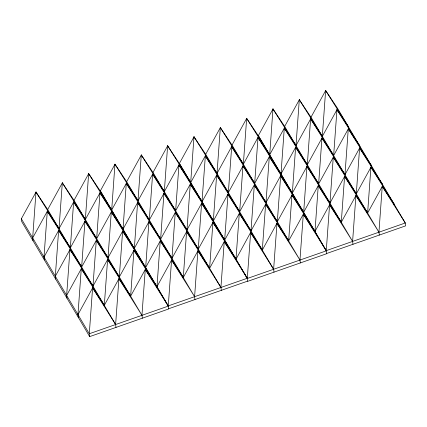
<?xml version="1.0" encoding="UTF-8"?>
<svg xmlns="http://www.w3.org/2000/svg" width="427" height="427" viewBox="0 0 427 427"><rect width="100%" height="100%" fill="white"/><g stroke="black" fill="none" stroke-linecap="round" stroke-linejoin="round"><path stroke-width="0.64" d="M33.05 240.801L32.671 237.93L35.991 191.926M44.376 259.963L43.997 257.097L47.312 211.093M55.697 279.125L55.318 276.258L58.638 230.254M62.326 182.713L59.006 228.717L47.333 211.248L32.671 237.93M67.018 298.292L66.644 295.42L69.959 249.416M73.647 201.875L70.332 247.884L58.659 230.409L43.997 257.097M78.344 317.453L77.965 314.587L81.285 268.578M84.968 221.042L81.653 267.046L69.98 249.576L55.318 276.258M88.656 173.501L85.341 219.505L73.668 202.035L59.006 228.717L36.012 192.086L21.35 218.768L21.729 221.634L89.665 336.615L168.67 308.977L168.265 305.897L171.579 259.894M92.606 287.745L89.291 333.749L89.665 336.615M96.294 240.204L92.974 286.207L81.301 268.738L66.644 295.42M99.982 192.662L96.662 238.672L84.989 221.197L70.332 247.884L47.333 211.248M107.615 259.365L104.3 305.374L92.627 287.899L77.965 314.587M111.303 211.829L107.988 257.833L96.315 240.364L81.653 267.046L58.659 230.409M116 327.402L115.621 324.536L47.685 209.556L62.347 182.873L85.341 219.505L100.003 192.823L111.677 210.292L114.964 164.075M118.941 278.532L115.621 324.536L92.627 287.899M122.629 230.991L119.309 276.995L107.636 259.525L92.974 286.207L69.98 249.576M73.668 202.035L96.662 238.672L111.324 211.984L122.997 229.459L126.285 183.236M133.95 250.153L130.635 296.157L118.962 278.687L104.3 305.374L81.301 268.738M84.989 221.197L107.988 257.833L122.65 231.151L134.324 248.621L137.611 202.403M141.3 154.862L137.98 200.866L126.307 183.397L111.65 210.079M145.276 269.32L141.956 315.323L142.335 318.19M96.315 240.364L119.309 276.995L133.971 250.313L145.644 267.782L148.932 221.565M152.62 174.024L149.306 220.033L137.633 202.558L122.971 229.246M107.636 259.525L130.635 296.157L145.292 269.474L156.971 286.944L160.258 240.727M163.947 193.191L160.627 239.195L148.954 221.725L134.291 248.407M167.635 145.65L164.315 191.654L152.642 174.184L137.98 200.866L114.986 164.235L100.324 190.917L168.291 306.111L89.291 333.749L21.35 218.768M175.267 212.352L171.953 258.356L160.28 240.887L145.618 267.569M178.956 164.811L175.641 210.821L163.968 193.346L149.306 220.033L126.307 183.397M186.594 231.514L183.274 277.523L171.601 260.048L156.939 286.736M190.277 183.978L186.962 229.982L175.289 212.513L160.627 239.195L137.633 202.558M205.318 155.823L190.682 182.665L193.997 136.661M197.914 250.681L194.6 296.685L194.974 299.551M201.603 203.14L198.283 249.144L186.61 231.674L171.953 258.356L148.954 221.725M231.653 146.61L217.012 173.453L205.339 155.983L202.003 201.827L224.314 239.59M212.924 222.302L209.609 268.305L197.936 250.836L183.274 277.523L160.28 240.887M227.965 194.152L213.324 220.994L216.644 174.99M220.332 127.449L217.012 173.453L194.018 136.821L179.356 163.504L167.656 145.81L152.994 172.492L220.599 286.907M221.309 290.339L220.93 287.472L224.25 241.468M254.3 184.939L239.659 211.781L227.986 194.312L224.65 240.155L246.961 277.918M257.988 137.398L243.347 164.24L231.674 146.771L228.338 192.614L216.665 175.145L202.003 201.827L178.977 164.971L164.315 191.654L141.321 155.022L126.659 181.705L194.6 296.685L171.601 260.048M250.612 232.475L235.971 259.317L239.291 213.313M242.979 165.777L239.659 211.781L216.665 175.145M246.667 118.236L243.347 164.24L220.353 127.609L205.691 154.291L273.627 269.272L274.006 272.138M276.947 223.262L262.306 250.105L250.633 232.635L247.297 278.484L326.297 250.846L303.282 214.05M280.635 175.727L265.994 202.569L254.321 185.094L250.985 230.943L239.312 213.473L224.65 240.155L201.624 203.3L186.962 229.982L163.968 193.346M272.97 108.81L269.683 155.028L258.009 137.558L254.673 183.402L243 165.932L228.338 192.614L205.339 155.983M265.621 204.101L262.306 250.105L239.312 213.473M269.309 156.56L265.994 202.569L243 165.932M318.264 185.462L314.977 231.68L303.303 214.21L288.641 240.892L276.968 223.422L273.627 269.272L250.633 232.635M295.617 147.139L292.33 193.356L280.656 175.881L277.315 221.73L265.642 204.261L250.985 230.943L227.986 194.312M231.674 146.771L254.673 183.402L269.33 156.72L281.003 174.189L284.297 127.972M291.956 194.888L288.641 240.892L265.642 204.261M299.306 99.598L295.991 145.602L284.313 128.132L269.656 154.814M303.303 214.21L299.962 260.059L300.341 262.925M254.321 185.094L277.315 221.73L291.977 195.048L303.65 212.518L306.938 166.3M310.626 118.759L307.312 164.763L295.639 147.294L280.977 173.976M321.953 137.926L318.633 183.93L306.96 166.461L292.303 193.143M325.641 90.385L322.321 136.389L310.648 118.919L295.991 145.602L272.992 108.97L258.33 135.653L325.966 250.281M329.585 204.624L326.271 250.633L326.676 253.713L247.671 281.35L247.265 278.26L179.329 163.279M333.273 157.088L329.959 203.092L318.286 185.622L303.624 212.304M336.962 109.547L333.647 155.551L321.974 138.081L307.312 164.763L284.313 128.132M344.6 176.25L341.28 222.253L329.607 204.784L314.945 231.466M348.288 128.708L344.968 174.718L333.295 157.243L318.633 183.93L295.639 147.294M355.921 195.411L352.606 241.42L352.98 244.287M359.609 147.875L356.294 193.879L344.621 176.41L329.959 203.092L306.96 166.461M370.93 167.037L367.615 213.041L355.942 195.571L341.28 222.253L318.286 185.622M382.256 186.199L378.936 232.208L379.315 235.074M118.962 278.687L141.956 315.323L74.02 200.343L88.677 173.661L100.35 191.131M201.971 201.608L190.298 184.133L175.641 210.821L152.642 174.184M276.968 223.422L299.962 260.059L232.026 145.079L246.683 118.396L258.362 135.866M224.618 239.931L212.945 222.462L198.283 249.144L175.289 212.513M329.607 204.784L352.606 241.42L284.665 126.44L299.327 99.758L311 117.228L378.936 232.208L355.942 195.571M235.971 259.317L224.271 241.623L209.609 268.305L186.61 231.674M311 117.228L325.662 90.545L337.335 108.015L405.271 222.99L405.65 225.862L326.65 253.499M325.662 90.545L348.656 127.177L336.983 109.707L322.321 136.389L299.327 99.758M336.983 109.707L359.982 146.338L348.309 128.869L333.647 155.551L310.648 118.919M348.309 128.869L371.303 165.505L359.63 148.03L344.968 174.718L321.974 138.081M359.63 148.03L382.624 184.667L370.951 167.197L356.294 193.879L333.295 157.243M394.1 204.976L393.95 203.828L382.277 186.359L367.615 213.041L344.621 176.41M168.638 308.764L247.644 281.126M272.992 108.97L284.665 126.44M220.353 127.609L232.026 145.079M194.018 136.821L205.691 154.291M178.977 164.971L190.682 182.665M201.624 203.3L213.324 220.994M141.321 155.022L152.994 172.492M114.986 164.235L126.659 181.705M62.347 182.873L74.02 200.343M36.012 192.086L47.685 209.556M370.951 167.197L393.95 203.828M382.277 186.359L405.271 222.99L326.271 250.633L258.33 135.653M246.683 118.396L269.683 155.028M258.009 137.558L281.003 174.189M269.33 156.72L292.33 193.356M280.656 175.881L303.65 212.518M291.977 195.048L314.977 231.68M167.656 145.81L190.65 182.441M190.298 184.133L213.297 220.77M212.945 222.462L235.944 259.093M224.271 241.623L247.265 278.26L168.265 305.897L100.324 190.917M197.936 250.836L220.93 287.472M88.677 173.661L111.677 210.292M100.003 192.823L122.997 229.459M111.324 211.984L134.324 248.621M122.65 231.151L145.644 267.782M133.971 250.313L156.971 286.944M145.292 269.474L168.291 306.111M179.692 164.064L201.672 201.266"/></g></svg>
